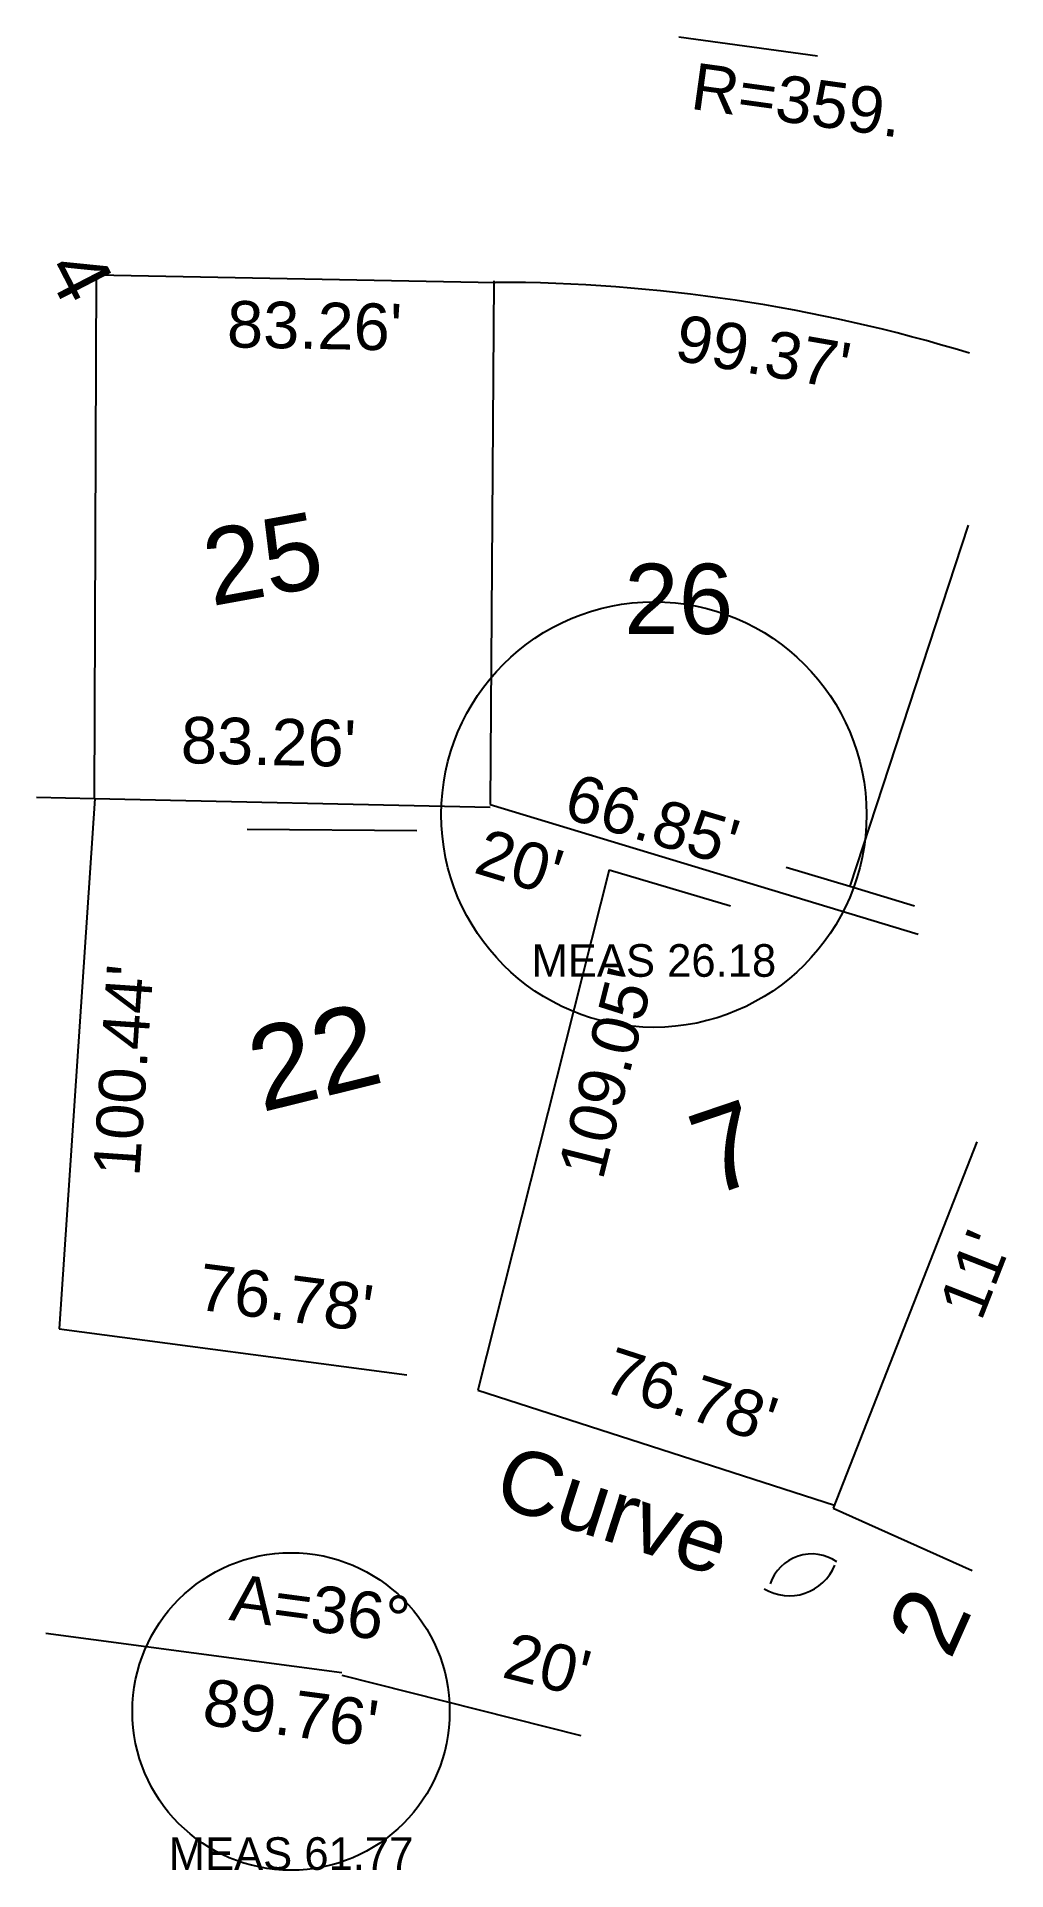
# Model space of a CAD drawing. Header units: feet. Extents: x 1 to 201, y -28 to 351.
import ezdxf
from ezdxf.enums import TextEntityAlignment as Align

# ---------------------------------------------------------------- set-up
doc = ezdxf.new("R2010")
doc.units = ezdxf.units.FT
doc.header["$MEASUREMENT"] = 0
for name, color, linetype in [('PLAT-CURVE', 4, 'CONTINUOUS'), ('PLAT-LINE', 7, 'CONTINUOUS'), ('PLAT-QA', 1, 'CONTINUOUS'), ('PLAT-TEXT-CURVE', 6, 'CONTINUOUS'), ('PLAT-TEXT-DIST', 2, 'CONTINUOUS'), ('PLAT-TEXT-LOTNO', 5, 'CONTINUOUS'), ('PLAT-TEXT-MISC', 9, 'CONTINUOUS')]:
    doc.layers.add(name, color=color, linetype=linetype)
doc.styles.add('PLAT', font='arial.ttf')

msp = doc.modelspace()

# ---------------------------------------------------------------- linework, layer by layer
at = {"layer": 'PLAT-CURVE'}
for centre, radius, start, end in [((95.38, -36.11), 336.52, 73.0399, 89.9684), ((156.33, 39.17), 10.09, -121.0741, -22.0339), ((160.94, 28.61), 9.11, 55.2285, 161.0558)]:
    msp.add_arc(centre, radius, start, end, dxfattribs=at)
at = {"layer": 'PLAT-LINE'}
for p, q in [((133.49, 351.16), (162.11, 347.21)), ((12.66, 193.79), (13.05, 301.93)), ((13.05, 301.93), (95.57, 300.41)), ((95.24, 300.73), (94.48, 192.51)), ((193.3, 250.23), (168.8, 175.66)), ((0.71, 194.05), (12.66, 193.79)), ((12.75, 193.78), (5.36, 84.22)), ((12.66, 193.79), (94.48, 191.99)), ((94.48, 192.51), (182.93, 165.78)), ((44.24, 187.46), (79.28, 187.17)), ((119.04, 179.02), (91.91, 71.54)), ((119.04, 179.02), (144.15, 171.61)), ((155.68, 179.61), (168.8, 175.66)), ((168.8, 175.66), (182.18, 171.64)), ((195.07, 122.88), (165.4, 47.15)), ((5.36, 84.22), (77.26, 74.73)), ((91.91, 71.54), (165.66, 47.82)), ((165.4, 47.15), (194.12, 34.33)), ((2.59, 21.38), (63.82, 13.21)), ((63.78, 12.67), (113.23, 0.2))]:
    msp.add_line(p, q, dxfattribs=at)
at = {"layer": 'PLAT-QA'}
for centre, radius in [((128.3, 190.46), 43.95), ((53.3, 5.18), 32.79)]:
    msp.add_circle(centre, radius, dxfattribs=at)

# ---------------------------------------------------------------- texts
for s, p in [('MEAS 26.18', (128.3, 163.69)), ('MEAS 61.77', (53.3, -20.8))]:
    msp.add_text(s, height=6.737, dxfattribs=at).set_placement(p, align=Align.TOP_CENTER)
at = {"layer": 'PLAT-TEXT-CURVE', "style": 'PLAT'}
msp.add_text('R=359.', height=9.625, rotation=352.1349, dxfattribs=at).set_placement((158.59, 342.83), align=Align.TOP_CENTER)
msp.add_text('A=36%%d', height=9.625, rotation=352.4041, dxfattribs=at).set_placement((58.33, 18.8), align=Align.BOTTOM_CENTER)
at = {"layer": 'PLAT-TEXT-DIST', "style": 'PLAT'}
for s, rotation, p in [("83.26'", 358.947, (58.27, 296.28)), ("99.37'", 350.1322, (151.74, 290.78)), ("20'", 343.1873, (101.93, 185.23)), ("100.44'", 86.1441, (13.81, 137.95)), ("109.05'", 75.8322, (113.71, 138.25)), ("11'", 68.6059, (190.19, 97.24)), ("89.76'", 352.4041, (53.9, 9.68))]:
    msp.add_text(s, height=9.625, rotation=rotation, dxfattribs=at).set_placement(p, align=Align.TOP_CENTER)
for s, rotation, p in [("83.26'", 358.744, (48.49, 197.81)), ("66.85'", 343.5689, (125.81, 182.04)), ("76.78'", 352.4827, (51.21, 83.03)), ("76.78'", 342.1674, (133.59, 63.19)), ("20'", 345.8482, (104.41, 7.39))]:
    msp.add_text(s, height=9.625, rotation=rotation, dxfattribs=at).set_placement(p, align=Align.BOTTOM_CENTER)
at = {"layer": 'PLAT-TEXT-LOTNO', "style": 'PLAT'}
for s, height, rotation, p in [('4', 11.83, 297.3425, (9.69, 301.89)), ('25', 15.649, 10.3356, (47.42, 243.37)), ('22', 17.11, 13.946, (58.03, 140.43)), ('7', 17.11, 18.7388, (143.37, 121.71)), ('2', 14.69, 65.9481, (185.22, 23.81))]:
    msp.add_text(s, height=height, rotation=rotation, dxfattribs=at).set_placement(p, align=Align.MIDDLE_CENTER)
msp.add_text('26', height=14.512, dxfattribs=at).set_placement((133.44, 235.03), align=Align.MIDDLE_CENTER)
at = {"layer": 'PLAT-TEXT-MISC', "style": 'PLAT'}
msp.add_text('Curve', height=13.134, rotation=342.1674, dxfattribs=at).set_placement((119.95, 46.84), align=Align.MIDDLE_CENTER)

doc.saveas('drawing.dxf')
